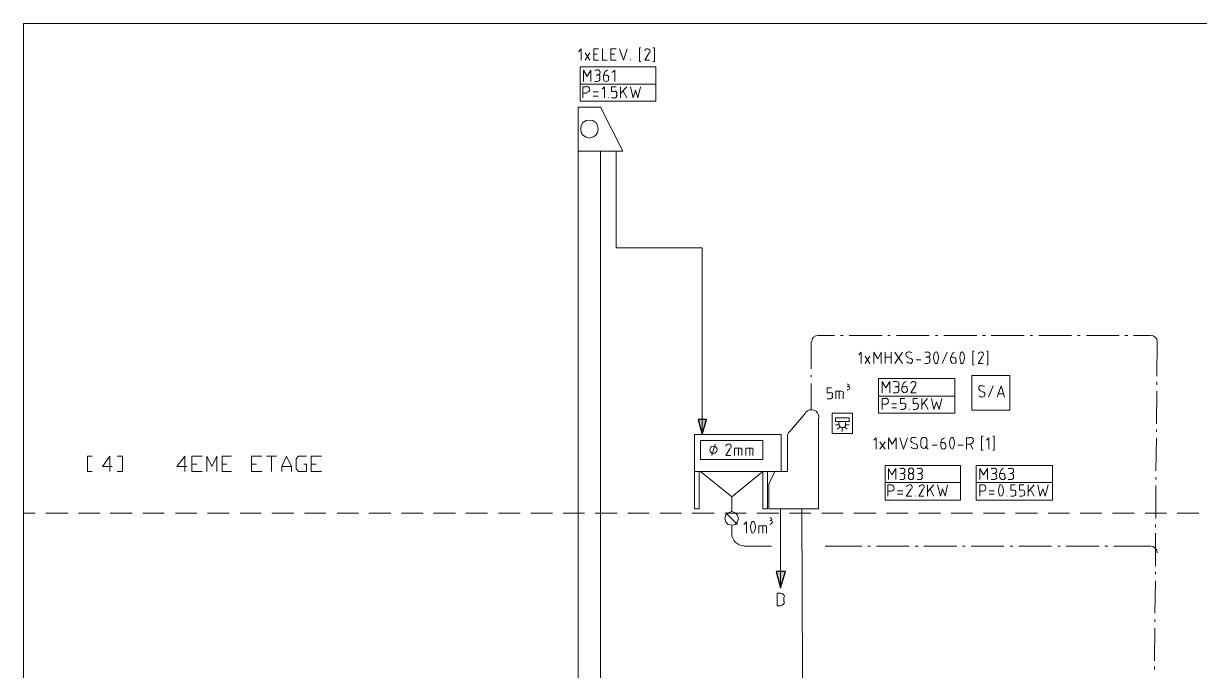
# Model space of a CAD drawing. Header units: millimetres. Extents: x 7 to 416, y 7 to 290.
# Drawn here: x 6.7 to 109.3, y 233.7 to 290.1 of the extents above; entities that cross this region are included whole.
import ezdxf

# ---------------------------------------------------------------- set-up
doc = ezdxf.new("R2010")
doc.units = ezdxf.units.MM
doc.header["$MEASUREMENT"] = 0
doc.layers.get('0').update_dxf_attribs({"linetype": 'CONTINUOUS'})

msp = doc.modelspace()

# ---------------------------------------------------------------- hatches: boundary and pattern name
at = {"true_color": 0x000007}
msp.add_hatch(color=0, dxfattribs=at).paths.add_polyline_path([(66.28, 255.56), (65.56, 255.56), (65.9, 254.25)])
at = {"true_color": 0x000004}
msp.add_hatch(color=0, dxfattribs=at).paths.add_polyline_path([(73.18, 242.3), (72.37, 242.3), (72.75, 240.87)])

# ---------------------------------------------------------------- linework, layer by layer
at = {"color": 0, "linetype": 'Continuous', "lineweight": 15, "true_color": 0x000007}
for points in [[(6.68, 6.59), (413.06, 6.59), (413.06, 290.09), (6.68, 290.09)], [(58.99, 278.95), (57.05, 282.79), (55.1, 282.79), (55.1, 278.95)], [(55.31, 280.89), (55.35, 280.59), (55.51, 280.34), (55.78, 280.18), (56.08, 280.1), (56.37, 280.18), (56.62, 280.34), (56.79, 280.59), (56.84, 280.89), (56.79, 281.19), (56.62, 281.45), (56.37, 281.62), (56.08, 281.65), (55.78, 281.62), (55.51, 281.45), (55.35, 281.19)], [(55.1, 57.37), (55.1, 278.95), (57.05, 278.95), (57.05, 211.56), (57.05, 37.71), (55.1, 37.71)], [(65.23, 254.25), (72.8, 254.25), (72.8, 251.02), (65.23, 251.02)], [(65.77, 252.08), (71.2, 252.08), (71.2, 253.71), (65.77, 253.71)]]:
    msp.add_lwpolyline(points, close=True, dxfattribs=at)
for points in [[(55.35, 286.91), (55.35, 287.89), (55.13, 287.63)], [(55.7, 286.91), (56.11, 287.54), (56.11, 287.54)], [(55.7, 287.54), (56.11, 286.91), (56.11, 286.91)], [(56.87, 286.91), (56.46, 286.91), (56.46, 287.89), (56.87, 287.89)], [(56.75, 287.43), (56.46, 287.43), (56.46, 287.43)], [(57.22, 287.89), (57.22, 286.91), (57.63, 286.91)], [(58.41, 286.91), (57.93, 286.91), (57.93, 287.89), (58.41, 287.89)], [(58.28, 287.43), (57.93, 287.43), (57.93, 287.43)], [(58.69, 287.89), (59.04, 286.91), (59.37, 287.89)], [(60.56, 287.97), (60.43, 287.97), (60.43, 286.78), (60.56, 286.78)], [(61.29, 287.54), (60.91, 286.91), (61.32, 286.91)], [(61.62, 287.97), (61.75, 287.97), (61.75, 286.78), (61.62, 286.78)], [(59.67, 286.91), (59.67, 286.95), (59.67, 286.95)], [(58.41, 278.95), (58.41, 270.52), (58.41, 270.52)], [(58.41, 270.52), (65.9, 270.52), (65.9, 270.52)], [(65.9, 254.25), (65.9, 270.52), (65.9, 270.52)], [(79.79, 260.44), (79.79, 261.42), (79.59, 261.2)], [(80.13, 260.44), (80.55, 261.07), (80.55, 261.07)], [(80.13, 261.07), (80.55, 260.44), (80.55, 260.44)], [(80.9, 260.44), (80.9, 261.42), (81.23, 260.85), (81.52, 261.42), (81.52, 260.44)], [(81.87, 260.44), (81.87, 261.42), (81.87, 261.42)], [(81.87, 260.99), (82.42, 260.99), (82.42, 260.99)], [(82.42, 261.42), (82.42, 260.44), (82.42, 260.44)], [(82.72, 261.42), (83.39, 260.44), (83.39, 260.44)], [(83.39, 261.42), (82.72, 260.44), (82.72, 260.44)], [(83.82, 260.99), (84.11, 260.85), (84.11, 260.85)], [(84.58, 260.77), (85, 260.77), (85, 260.77)], [(85.35, 261.42), (85.54, 261.42), (85.54, 261.42)], [(85.54, 260.99), (85.43, 260.99), (85.43, 260.99)], [(85.76, 260.77), (85.76, 260.65), (85.76, 260.65)], [(86.87, 260.44), (87.28, 261.42), (87.28, 261.42)], [(87.58, 260.99), (87.58, 260.65), (87.58, 260.65)], [(87.84, 260.99), (87.58, 260.99), (87.58, 260.99)], [(88.06, 260.65), (88.06, 260.77), (88.06, 260.77)], [(89.66, 261.53), (89.53, 261.53), (89.53, 260.31), (89.66, 260.31)], [(90.38, 261.07), (90, 260.44), (90.43, 260.44)], [(90.76, 261.53), (90.84, 261.53), (90.84, 260.31), (90.76, 260.31)], [(85.54, 260.44), (85.35, 260.44), (85.35, 260.44)], [(81.11, 252.98), (81.11, 253.95), (80.9, 253.74)], [(81.41, 252.98), (81.87, 253.62), (81.87, 253.62)], [(81.41, 253.62), (81.87, 252.98), (81.87, 252.98)], [(82.17, 252.98), (82.17, 253.95), (82.5, 253.41), (82.85, 253.95), (82.85, 252.98)], [(83.15, 253.95), (83.48, 252.98), (83.82, 253.95)], [(84.24, 253.54), (84.54, 253.41), (84.54, 253.41)], [(85, 253.27), (85, 253.71), (85, 253.71)], [(85.51, 253.71), (85.51, 253.27), (85.51, 253.27)], [(86.74, 253.54), (86.74, 253.19), (86.74, 253.19)], [(86.95, 253.54), (86.74, 253.54), (86.74, 253.54)], [(88.99, 252.98), (88.99, 253.95), (89.28, 253.95)], [(90.43, 254.09), (90.29, 254.09), (90.29, 252.89), (90.43, 252.89)], [(90.94, 252.98), (90.94, 253.95), (90.72, 253.74)], [(91.27, 254.09), (91.4, 254.09), (91.4, 252.89), (91.27, 252.89)], [(85.38, 253.19), (85.64, 252.98), (85.64, 252.98)], [(85.97, 253.32), (86.41, 253.32), (86.41, 253.32)], [(87.17, 253.19), (87.17, 253.32), (87.17, 253.32)], [(88.23, 253.32), (88.69, 253.32), (88.69, 253.32)], [(89.28, 253.41), (88.99, 253.41), (88.99, 253.41)], [(89.32, 253.41), (89.53, 252.98), (89.53, 252.98)], [(12.69, 251.02), (12.28, 251.02), (12.28, 252.35), (12.69, 252.35)], [(14.43, 251.45), (13.58, 251.45), (14.21, 252.35), (14.21, 251.02)], [(14.86, 252.35), (15.32, 252.35), (15.32, 251.02), (14.86, 251.02)], [(20.95, 251.45), (20.07, 251.45), (20.75, 252.35), (20.75, 251.02)], [(21.38, 251.02), (21.38, 252.35), (22.27, 252.35)], [(21.38, 251.67), (21.81, 251.67), (21.81, 251.67)], [(22.69, 251.02), (22.69, 252.35), (23.12, 251.45), (23.55, 252.35), (23.55, 251.02)], [(24.01, 251.02), (24.01, 252.35), (24.85, 252.35)], [(24.01, 251.67), (24.42, 251.67), (24.42, 251.67)], [(26.59, 251.02), (26.59, 252.35), (27.48, 252.35)], [(26.59, 251.67), (27.02, 251.67), (27.02, 251.67)], [(27.9, 252.35), (28.76, 252.35), (28.76, 252.35)], [(28.33, 252.35), (28.33, 251.02), (28.33, 251.02)], [(29.22, 251.02), (29.22, 251.45), (29.63, 252.35), (30.06, 251.45), (30.06, 251.02)], [(29.22, 251.45), (30.06, 251.45), (30.06, 251.45)], [(31.16, 251.67), (31.37, 251.67), (31.37, 251.02), (30.69, 251.02), (30.48, 251.24), (30.48, 252.13), (30.69, 252.35), (31.37, 252.35)], [(31.8, 251.02), (31.8, 252.35), (32.7, 252.35)], [(31.8, 251.67), (32.22, 251.67), (32.22, 251.67)], [(21.38, 251.02), (22.27, 251.02), (22.27, 251.02)], [(24.01, 251.02), (24.85, 251.02), (24.85, 251.02)], [(26.59, 251.02), (27.48, 251.02), (27.48, 251.02)], [(31.8, 251.02), (32.7, 251.02), (32.7, 251.02)], [(65.23, 251.02), (65.23, 247.76), (65.64, 247.76), (65.64, 251.02)], [(65.77, 251.02), (68.49, 248.82), (71.2, 251.02)], [(70.64, 251.02), (72.8, 251.02), (72.8, 251.02)], [(71.2, 251.02), (71.2, 247.76), (71.61, 247.76), (71.61, 251.02)], [(72.75, 240.4), (72.46, 240.4), (72.46, 239.29)], [(72.46, 239.29), (72.75, 239.29), (72.75, 239.29)], [(73.05, 239.64), (73.05, 240.05), (73.05, 240.05)]]:
    msp.add_lwpolyline(points, dxfattribs=at)
at = {"color": 0, "linetype": 'Continuous', "lineweight": 15, "true_color": 0x000005}
for points in [[(55.26, 283.31), (61.87, 283.31), (61.87, 286.32), (55.26, 286.32)], [(81.31, 256.12), (87.96, 256.12), (87.96, 259.12), (81.31, 259.12)], [(81.87, 248.53), (88.47, 248.53), (88.47, 251.54), (81.87, 251.54)], [(89.83, 248.53), (96.48, 248.53), (96.48, 251.54), (89.83, 251.54)]]:
    msp.add_lwpolyline(points, close=True, dxfattribs=at)
for points in [[(55.56, 285.04), (55.56, 286.02), (55.89, 285.47), (56.19, 286.02), (56.19, 285.04)], [(56.54, 286.02), (56.75, 286.02), (56.75, 286.02)], [(56.75, 285.59), (56.67, 285.59), (56.67, 285.59)], [(56.95, 285.39), (56.95, 285.26), (56.95, 285.26)], [(57.3, 285.59), (57.3, 285.26), (57.3, 285.26)], [(57.52, 285.59), (57.3, 285.59), (57.3, 285.59)], [(57.73, 285.26), (57.73, 285.39), (57.73, 285.39)], [(58.28, 285.04), (58.28, 286.02), (58.06, 285.81)], [(55.26, 284.8), (61.87, 284.8), (61.87, 284.8)], [(55.51, 283.6), (55.51, 284.58), (55.81, 284.58)], [(56.75, 285.04), (56.54, 285.04), (56.54, 285.04)], [(57.38, 283.6), (57.38, 284.58), (57.17, 284.37)], [(58.23, 284.15), (58.01, 284.15), (58.01, 284.58), (58.41, 284.58)], [(58.79, 283.6), (58.79, 284.58), (58.79, 284.58)], [(59.34, 284.58), (58.79, 283.98), (58.79, 283.98)], [(59.67, 284.58), (59.88, 283.6), (60.1, 284.28), (60.31, 283.6), (60.53, 284.58)], [(55.81, 284.03), (55.51, 284.03), (55.51, 284.03)], [(56.84, 284.12), (56.41, 284.12), (56.41, 284.12)], [(56.41, 283.77), (56.84, 283.77), (56.84, 283.77)], [(57.73, 283.6), (57.73, 283.65), (57.73, 283.65)], [(58.01, 283.6), (58.23, 283.6), (58.23, 283.6)], [(58.44, 283.82), (58.44, 283.95), (58.44, 283.95)], [(58.99, 284.25), (59.34, 283.6), (59.34, 283.6)], [(81.61, 257.89), (81.61, 258.87), (81.95, 258.32), (82.28, 258.87), (82.28, 257.89)], [(82.58, 258.87), (82.85, 258.87), (82.85, 258.87)], [(82.85, 257.89), (82.58, 257.89), (82.58, 257.89)], [(82.85, 258.4), (82.72, 258.4), (82.72, 258.4)], [(83.05, 258.19), (83.05, 258.11), (83.05, 258.11)], [(83.34, 258.4), (83.34, 258.11), (83.34, 258.11)], [(83.56, 258.4), (83.34, 258.4), (83.34, 258.4)], [(83.82, 258.11), (83.82, 258.19), (83.82, 258.19)], [(84.54, 258.54), (84.11, 257.89), (84.58, 257.89)], [(81.31, 257.59), (87.96, 257.59), (87.96, 257.59)], [(81.61, 256.42), (81.61, 257.38), (81.87, 257.38)], [(81.87, 256.88), (81.61, 256.88), (81.61, 256.88)], [(82.88, 256.92), (82.47, 256.92), (82.47, 256.92)], [(82.47, 256.58), (82.88, 256.58), (82.88, 256.58)], [(83.43, 256.96), (83.23, 256.96), (83.23, 257.38), (83.61, 257.38)], [(83.64, 256.67), (83.64, 256.75), (83.64, 256.75)], [(84.54, 256.96), (84.32, 256.96), (84.32, 257.38), (84.7, 257.38)], [(84.75, 256.67), (84.75, 256.75), (84.75, 256.75)], [(85.08, 256.42), (85.08, 257.38), (85.08, 257.38)], [(85.59, 257.38), (85.08, 256.8), (85.08, 256.8)], [(85.3, 257.05), (85.64, 256.42), (85.64, 256.42)], [(85.94, 257.38), (86.14, 256.42), (86.36, 257.1), (86.6, 256.42), (86.82, 257.38)], [(83.23, 256.42), (83.43, 256.42), (83.43, 256.42)], [(83.99, 256.42), (83.99, 256.5), (83.99, 256.5)], [(84.32, 256.42), (84.54, 256.42), (84.54, 256.42)], [(82.17, 250.31), (82.17, 251.29), (82.47, 250.74), (82.8, 251.29), (82.8, 250.31)], [(83.15, 251.29), (83.34, 251.29), (83.34, 251.29)], [(83.34, 250.86), (83.23, 250.86), (83.23, 250.86)], [(83.56, 250.61), (83.56, 250.53), (83.56, 250.53)], [(83.91, 250.53), (83.91, 250.61), (83.91, 250.61)], [(84.32, 250.61), (84.32, 250.53), (84.32, 250.53)], [(84.67, 251.29), (84.88, 251.29), (84.88, 251.29)], [(84.88, 250.86), (84.75, 250.86), (84.75, 250.86)], [(85.08, 250.61), (85.08, 250.53), (85.08, 250.53)], [(90.13, 250.31), (90.13, 251.29), (90.46, 250.74), (90.81, 251.29), (90.81, 250.31)], [(91.14, 251.29), (91.35, 251.29), (91.35, 251.29)], [(91.35, 250.86), (91.24, 250.86), (91.24, 250.86)], [(91.57, 250.61), (91.57, 250.53), (91.57, 250.53)], [(91.87, 250.86), (91.87, 250.53), (91.87, 250.53)], [(92.11, 250.86), (91.87, 250.86), (91.87, 250.86)], [(92.33, 250.53), (92.33, 250.61), (92.33, 250.61)], [(92.63, 251.29), (92.84, 251.29), (92.84, 251.29)], [(92.84, 250.86), (92.76, 250.86), (92.76, 250.86)], [(93.09, 250.61), (93.09, 250.53), (93.09, 250.53)], [(81.87, 250.06), (88.47, 250.06), (88.47, 250.06)], [(82.12, 248.87), (82.12, 249.85), (82.37, 249.85)], [(83.34, 250.31), (83.15, 250.31), (83.15, 250.31)], [(84.15, 249.5), (83.72, 248.87), (84.2, 248.87)], [(84.88, 250.31), (84.67, 250.31), (84.67, 250.31)], [(85.21, 249.5), (84.83, 248.87), (85.26, 248.87)], [(85.59, 248.87), (85.59, 249.85), (85.59, 249.85)], [(86.14, 249.85), (85.59, 249.25), (85.59, 249.25)], [(85.81, 249.47), (86.14, 248.87), (86.14, 248.87)], [(86.44, 249.85), (86.7, 248.87), (86.9, 249.5), (87.12, 248.87), (87.33, 249.85)], [(89.83, 250.06), (96.48, 250.06), (96.48, 250.06)], [(90.13, 248.87), (90.13, 249.85), (90.38, 249.85)], [(91.35, 250.31), (91.14, 250.31), (91.14, 250.31)], [(92.84, 250.31), (92.63, 250.31), (92.63, 250.31)], [(93.06, 249.39), (92.84, 249.39), (92.84, 249.85), (93.22, 249.85)], [(93.82, 249.39), (93.6, 249.39), (93.6, 249.85), (93.98, 249.85)], [(94.36, 248.87), (94.36, 249.85), (94.36, 249.85)], [(94.88, 249.85), (94.36, 249.25), (94.36, 249.25)], [(94.53, 249.47), (94.88, 248.87), (94.88, 248.87)], [(95.21, 249.85), (95.42, 248.87), (95.64, 249.5), (95.85, 248.87), (96.1, 249.85)], [(82.37, 249.3), (82.12, 249.3), (82.12, 249.3)], [(83.43, 249.34), (82.96, 249.34), (82.96, 249.34)], [(82.96, 249.04), (83.43, 249.04), (83.43, 249.04)], [(84.49, 248.87), (84.49, 248.91), (84.49, 248.91)], [(90.38, 249.3), (90.13, 249.3), (90.13, 249.3)], [(91.4, 249.34), (90.97, 249.34), (90.97, 249.34)], [(90.97, 249.04), (91.4, 249.04), (91.4, 249.04)], [(92.49, 248.87), (92.49, 248.91), (92.49, 248.91)], [(92.84, 248.87), (93.06, 248.87), (93.06, 248.87)], [(93.26, 249.09), (93.26, 249.17), (93.26, 249.17)], [(93.6, 248.87), (93.82, 248.87), (93.82, 248.87)], [(94.02, 249.09), (94.02, 249.17), (94.02, 249.17)]]:
    msp.add_lwpolyline(points, dxfattribs=at)
at = {"color": 0, "linetype": 'Continuous', "lineweight": 15, "true_color": 0x000006}
for points in [[(76.01, 262.89), (77.47, 262.89), (77.47, 262.89)], [(77.97, 262.89), (78.23, 262.89), (78.23, 262.89)], [(78.73, 262.89), (81.61, 262.89), (81.61, 262.89)], [(82.12, 262.89), (82.33, 262.89), (82.33, 262.89)], [(82.88, 262.89), (85.73, 262.89), (85.73, 262.89)], [(86.27, 262.89), (86.49, 262.89), (86.49, 262.89)], [(87, 262.89), (89.88, 262.89), (89.88, 262.89)], [(90.38, 262.89), (90.64, 262.89), (90.64, 262.89)], [(91.14, 262.89), (94.02, 262.89), (94.02, 262.89)], [(94.53, 262.89), (94.74, 262.89), (94.74, 262.89)], [(95.29, 262.89), (98.14, 262.89), (98.14, 262.89)], [(98.68, 262.89), (98.9, 262.89), (98.9, 262.89)], [(99.44, 262.89), (102.29, 262.89), (102.29, 262.89)], [(102.79, 262.89), (103.05, 262.89), (103.05, 262.89)], [(103.55, 262.89), (105.04, 262.89), (105.04, 262.89)], [(75.43, 259.98), (75.43, 262.29), (75.43, 262.29)], [(105.58, 259.33), (105.63, 262.29), (105.63, 262.29)], [(75.43, 259.25), (75.43, 259.46), (75.43, 259.46)], [(75.43, 256.37), (75.43, 258.7), (75.43, 258.7)], [(105.58, 258.57), (105.58, 258.83), (105.58, 258.83)], [(105.55, 255.18), (105.58, 258.06), (105.58, 258.06)], [(105.55, 254.47), (105.55, 254.68), (105.55, 254.68)], [(105.5, 251.07), (105.55, 253.92), (105.55, 253.92)], [(105.5, 250.31), (105.5, 250.53), (105.5, 250.53)], [(105.5, 246.92), (105.5, 249.8), (105.5, 249.8)], [(68.49, 247.52), (68.49, 248.82), (68.49, 248.82)], [(69, 246.41), (67.97, 247.43), (67.97, 247.43)], [(74.62, 247.76), (74.76, 211.64), (74.76, 211.64)], [(105.47, 246.16), (105.47, 246.41), (105.47, 246.41)], [(105.47, 242.77), (105.47, 245.65), (105.47, 245.65)], [(69.54, 244.51), (71.96, 244.51), (71.96, 244.51)], [(76.66, 244.51), (79.84, 244.51), (79.84, 244.51)], [(80.38, 244.51), (80.6, 244.51), (80.6, 244.51)], [(81.14, 244.51), (83.99, 244.51), (83.99, 244.51)], [(84.49, 244.51), (84.75, 244.51), (84.75, 244.51)], [(85.26, 244.51), (88.14, 244.51), (88.14, 244.51)], [(88.64, 244.51), (88.85, 244.51), (88.85, 244.51)], [(89.4, 244.51), (92.25, 244.51), (92.25, 244.51)], [(92.79, 244.51), (93.01, 244.51), (93.01, 244.51)], [(93.55, 244.51), (96.4, 244.51), (96.4, 244.51)], [(96.95, 244.51), (97.16, 244.51), (97.16, 244.51)], [(97.67, 244.51), (100.55, 244.51), (100.55, 244.51)], [(101.05, 244.51), (101.31, 244.51), (101.31, 244.51)], [(101.83, 244.51), (105.04, 244.51), (105.04, 244.51)], [(105.47, 242.06), (105.47, 242.27), (105.47, 242.27)], [(105.42, 238.66), (105.47, 241.49), (105.47, 241.49)], [(105.42, 237.9), (105.42, 238.12), (105.42, 238.12)], [(105.38, 234.51), (105.42, 237.36), (105.42, 237.36)], [(105.38, 233.75), (105.38, 234), (105.38, 234)]]:
    msp.add_lwpolyline(points, dxfattribs=at)
at = {"color": 0, "linetype": 'Continuous', "lineweight": 15, "true_color": 0x000001}
for points in [[(78.56, 258.65), (78.61, 258.65), (78.61, 258.65)], [(77.04, 257.89), (76.82, 257.89), (76.82, 258.32), (77.21, 258.32)], [(77.25, 257.56), (77.25, 257.68), (77.25, 257.68)], [(77.59, 257.35), (77.59, 258.02), (78.05, 258.02)], [(77.88, 257.35), (77.88, 258.02), (77.88, 258.02)], [(78.23, 257.81), (78.23, 257.35), (78.23, 257.35)], [(78.61, 258.44), (78.56, 258.44), (78.56, 258.44)], [(78.61, 258.11), (78.56, 258.11), (78.56, 258.11)], [(76.82, 257.35), (77.04, 257.35), (77.04, 257.35)], [(66.75, 252.43), (67.05, 253.41), (67.05, 253.41)], [(68.35, 253.06), (67.97, 252.43), (68.4, 252.43)], [(68.73, 252.43), (68.73, 253.06), (69.2, 253.06)], [(69.08, 252.43), (69.08, 253.06), (69.08, 253.06)], [(69.38, 252.86), (69.38, 252.43), (69.38, 252.43)], [(69.71, 252.43), (69.71, 253.06), (70.17, 253.06)], [(70.06, 252.43), (70.06, 253.06), (70.06, 253.06)], [(70.34, 252.86), (70.34, 252.43), (70.34, 252.43)], [(69.79, 245.65), (69.79, 246.62), (69.54, 246.41)], [(71.83, 246.97), (71.88, 246.97), (71.88, 246.97)], [(71.88, 246.41), (71.83, 246.41), (71.83, 246.41)], [(71.88, 246.76), (71.86, 246.77), (71.86, 246.77)], [(70.85, 245.65), (70.85, 246.29), (71.31, 246.29)], [(71.2, 245.65), (71.2, 246.29), (71.2, 246.29)], [(71.53, 246.13), (71.53, 245.65), (71.53, 245.65)]]:
    msp.add_lwpolyline(points, dxfattribs=at)
at = {"color": 0, "linetype": 'Continuous', "lineweight": 15, "true_color": 0x000003}
msp.add_lwpolyline([(89.45, 256.37), (92.76, 256.37), (92.76, 259.38), (89.45, 259.38)], close=True, dxfattribs=at)
for points in [[(90.13, 258.06), (90.46, 257.94), (90.46, 257.94)], [(90.89, 257.51), (91.32, 258.49), (91.32, 258.49)], [(91.65, 257.51), (92, 258.49), (92.3, 257.51)], [(92.2, 257.78), (91.73, 257.78), (91.73, 257.78)]]:
    msp.add_lwpolyline(points, dxfattribs=at)
at = {"color": 0, "linetype": 'Continuous', "lineweight": -2, "true_color": 0x000007}
msp.add_lwpolyline([(66.28, 255.56), (65.56, 255.56), (65.9, 254.25)], close=True, dxfattribs=at)
at = {"color": 0, "linetype": 'Continuous', "lineweight": 15, "true_color": 0x000004}
for points in [[(71.74, 249.93), (71.74, 247.76), (76.06, 247.76), (76.06, 255.74)], [(74.92, 256.12), (73.52, 254.47), (73.52, 254.47)], [(77.85, 255.1), (77.55, 255.1), (77.55, 255.1)], [(77.93, 254.88), (77.72, 254.71), (77.72, 254.71)], [(77.85, 255.39), (77.85, 255.1), (77.85, 255.1)], [(78.13, 254.8), (78.13, 254.5), (78.13, 254.5)], [(78.35, 254.88), (78.56, 254.71), (78.56, 254.71)], [(78.43, 255.39), (78.43, 255.1), (78.43, 255.1)], [(78.73, 255.1), (78.43, 255.1), (78.43, 255.1)], [(73.35, 254.04), (73.35, 251.02), (72.26, 251.02), (71.74, 249.93)], [(72.75, 247.76), (72.75, 240.87), (72.75, 240.87)]]:
    msp.add_lwpolyline(points, dxfattribs=at)
for points in [[(77.25, 254.33), (79.03, 254.33), (79.03, 256.12), (77.25, 256.12)], [(78.73, 255.69), (78.73, 255.39), (77.55, 255.39), (77.55, 255.69)]]:
    msp.add_lwpolyline(points, close=True, dxfattribs=at)
at = {"color": 0, "linetype": 'Continuous', "lineweight": 20, "true_color": 0xbababa}
for points in [[(6.68, 247.38), (7.69, 247.38), (7.69, 247.38)], [(8.64, 247.38), (10.54, 247.38), (10.54, 247.38)], [(11.47, 247.38), (13.34, 247.38), (13.34, 247.38)], [(14.26, 247.38), (16.17, 247.38), (16.17, 247.38)], [(17.11, 247.38), (18.96, 247.38), (18.96, 247.38)], [(19.94, 247.38), (21.81, 247.38), (21.81, 247.38)], [(22.73, 247.38), (24.64, 247.38), (24.64, 247.38)], [(25.58, 247.38), (27.43, 247.38), (27.43, 247.38)], [(28.36, 247.38), (30.28, 247.38), (30.28, 247.38)], [(31.21, 247.38), (33.08, 247.38), (33.08, 247.38)], [(34.05, 247.38), (35.91, 247.38), (35.91, 247.38)], [(36.83, 247.38), (38.75, 247.38), (38.75, 247.38)], [(39.68, 247.38), (41.55, 247.38), (41.55, 247.38)], [(42.47, 247.38), (44.38, 247.38), (44.38, 247.38)], [(45.3, 247.38), (47.17, 247.38), (47.17, 247.38)], [(48.15, 247.38), (50.02, 247.38), (50.02, 247.38)], [(50.95, 247.38), (52.85, 247.38), (52.85, 247.38)], [(53.78, 247.38), (55.65, 247.38), (55.65, 247.38)], [(56.57, 247.38), (58.49, 247.38), (58.49, 247.38)], [(59.42, 247.38), (61.29, 247.38), (61.29, 247.38)], [(62.25, 247.38), (64.12, 247.38), (64.12, 247.38)], [(65.04, 247.38), (66.96, 247.38), (66.96, 247.38)], [(67.89, 247.38), (69.76, 247.38), (69.76, 247.38)], [(70.69, 247.38), (72.59, 247.38), (72.59, 247.38)], [(73.52, 247.38), (75.39, 247.38), (75.39, 247.38)], [(76.36, 247.38), (78.23, 247.38), (78.23, 247.38)], [(79.16, 247.38), (81.06, 247.38), (81.06, 247.38)], [(81.99, 247.38), (83.86, 247.38), (83.86, 247.38)], [(84.78, 247.38), (86.7, 247.38), (86.7, 247.38)], [(87.63, 247.38), (89.5, 247.38), (89.5, 247.38)], [(90.46, 247.38), (92.33, 247.38), (92.33, 247.38)], [(93.26, 247.38), (95.17, 247.38), (95.17, 247.38)], [(96.1, 247.38), (97.97, 247.38), (97.97, 247.38)], [(98.9, 247.38), (100.8, 247.38), (100.8, 247.38)], [(101.73, 247.38), (103.6, 247.38), (103.6, 247.38)], [(104.57, 247.38), (106.44, 247.38), (106.44, 247.38)], [(107.37, 247.38), (109.27, 247.38), (109.27, 247.38)]]:
    msp.add_lwpolyline(points, dxfattribs=at)
at = {"color": 0, "linetype": 'Continuous', "lineweight": 15, "true_color": 0x000006}
for points in [[(69.08, 246.92), (69, 247.22), (68.78, 247.43), (68.49, 247.52), (68.19, 247.43), (67.97, 247.22), (67.89, 246.92), (67.97, 246.62), (68.19, 246.41), (68.49, 246.33), (68.78, 246.41), (69, 246.62)], [(68.49, 246.33), (68.49, 245.61)]]:
    msp.add_lwpolyline(points, close=True, dxfattribs=at)
at = {"color": 0, "linetype": 'Continuous', "lineweight": -2, "true_color": 0x000004}
msp.add_lwpolyline([(73.18, 242.3), (72.37, 242.3), (72.75, 240.87)], close=True, dxfattribs=at)
at = {"color": 0, "linetype": 'Continuous', "lineweight": 15, "true_color": 0x000007}
for points in [[(61.14, 287.89), (61.02, 287.89), (60.94, 287.82), (60.91, 287.71)], [(84.2, 261.4), (84.12, 261.43), (84.02, 261.45), (83.92, 261.45)], [(85.81, 260.8), (85.81, 260.92), (85.71, 261.04), (85.58, 261.04)], [(86.21, 261.4), (86.07, 261.13), (86.07, 260.8), (86.21, 260.54)], [(86.42, 260.54), (86.57, 260.8), (86.57, 261.13), (86.42, 261.4)], [(87.94, 261.42), (87.76, 261.37), (87.65, 261.18), (87.63, 261)], [(88.51, 261.4), (88.36, 261.13), (88.36, 260.8), (88.51, 260.54)], [(88.7, 260.54), (88.85, 260.8), (88.85, 261.13), (88.7, 261.4)], [(90.24, 261.45), (90.13, 261.45), (90.05, 261.38), (90.01, 261.28)], [(83.74, 260.59), (83.84, 260.52), (83.96, 260.49), (84.07, 260.47)], [(85.58, 260.44), (85.71, 260.44), (85.81, 260.54), (85.81, 260.67)], [(84.62, 253.94), (84.54, 253.99), (84.45, 254), (84.35, 254)], [(87.07, 253.97), (86.88, 253.9), (86.75, 253.74), (86.74, 253.54)], [(87.61, 253.94), (87.46, 253.67), (87.46, 253.34), (87.61, 253.08)], [(87.81, 253.08), (87.96, 253.34), (87.96, 253.67), (87.81, 253.94)], [(84.12, 253.13), (84.22, 253.06), (84.34, 253.03), (84.45, 253.03)], [(73.1, 240.09), (73.1, 240.25), (72.95, 240.4), (72.79, 240.4)], [(72.79, 239.34), (72.95, 239.34), (73.1, 239.49), (73.1, 239.66)]]:
    msp.add_open_spline(points, degree=3, dxfattribs=at)
for points in [[(61.34, 287.53), (61.37, 287.59), (61.37, 287.69), (61.34, 287.76), (61.34, 287.76), (61.29, 287.84), (61.22, 287.89), (61.14, 287.89)], [(83.92, 261.45), (83.81, 261.45), (83.72, 261.38), (83.69, 261.27), (83.69, 261.27), (83.67, 261.17), (83.72, 261.07), (83.82, 261.02)], [(84.06, 260.44), (84.15, 260.44), (84.25, 260.51), (84.27, 260.62), (84.27, 260.62), (84.3, 260.72), (84.25, 260.82), (84.15, 260.87)], [(85.58, 260.99), (85.71, 260.99), (85.81, 261.08), (85.81, 261.22), (85.81, 261.22), (85.81, 261.35), (85.71, 261.45), (85.58, 261.45)], [(86.45, 261.4), (86.42, 261.43), (86.39, 261.45), (86.34, 261.45), (86.34, 261.45), (86.29, 261.45), (86.24, 261.43), (86.22, 261.4)], [(88.04, 260.77), (88.06, 260.84), (88.04, 260.89), (87.99, 260.94), (87.99, 260.94), (87.96, 260.97), (87.89, 260.99), (87.83, 260.99)], [(88.7, 261.4), (88.67, 261.43), (88.62, 261.45), (88.59, 261.45), (88.59, 261.45), (88.54, 261.45), (88.49, 261.43), (88.46, 261.4)], [(90.43, 261.1), (90.48, 261.17), (90.48, 261.27), (90.44, 261.33), (90.44, 261.33), (90.39, 261.4), (90.31, 261.45), (90.23, 261.45)], [(86.22, 260.49), (86.24, 260.46), (86.29, 260.44), (86.34, 260.44), (86.34, 260.44), (86.39, 260.44), (86.42, 260.46), (86.45, 260.49)], [(87.63, 260.67), (87.63, 260.54), (87.73, 260.44), (87.86, 260.44), (87.86, 260.44), (87.99, 260.44), (88.09, 260.54), (88.09, 260.67)], [(88.46, 260.49), (88.49, 260.46), (88.54, 260.44), (88.59, 260.44), (88.59, 260.44), (88.62, 260.44), (88.67, 260.46), (88.7, 260.49)], [(84.34, 254), (84.24, 254), (84.14, 253.92), (84.12, 253.82), (84.12, 253.82), (84.09, 253.72), (84.14, 253.61), (84.24, 253.56)], [(85.54, 253.72), (85.54, 253.87), (85.43, 254), (85.28, 254), (85.28, 254), (85.13, 254), (85, 253.87), (85, 253.72)], [(87.17, 253.31), (87.17, 253.37), (87.15, 253.44), (87.1, 253.47), (87.1, 253.47), (87.07, 253.52), (87, 253.54), (86.95, 253.52)], [(87.86, 253.94), (87.83, 253.97), (87.78, 254), (87.73, 254), (87.73, 254), (87.68, 254), (87.65, 253.97), (87.61, 253.94)], [(89.3, 253.44), (89.45, 253.44), (89.58, 253.57), (89.58, 253.72), (89.58, 253.72), (89.58, 253.87), (89.45, 254), (89.3, 254)], [(84.47, 252.98), (84.58, 252.98), (84.67, 253.06), (84.7, 253.16), (84.7, 253.16), (84.72, 253.26), (84.67, 253.37), (84.58, 253.42)], [(85, 253.29), (85, 253.14), (85.13, 253.03), (85.28, 253.03), (85.28, 253.03), (85.43, 253.03), (85.54, 253.14), (85.54, 253.29)], [(86.74, 253.21), (86.74, 253.09), (86.84, 252.98), (86.97, 252.98), (86.97, 252.98), (87.1, 252.98), (87.2, 253.09), (87.2, 253.21)], [(87.61, 253.04), (87.65, 253.01), (87.68, 252.98), (87.73, 252.98), (87.73, 252.98), (87.78, 252.98), (87.83, 253.01), (87.86, 253.04)]]:
    msp.add_open_spline(points, degree=3, knots=[0, 0, 0, 0, 0.125, 0.125, 0.125, 0.125, 1, 1, 1, 1], dxfattribs=at)
at = {"color": 0, "linetype": 'Continuous', "lineweight": 15, "true_color": 0x000005}
for points, knots in [([(56.77, 285.59), (56.9, 285.59), (57, 285.71), (57, 285.84), (57, 285.84), (57, 285.95), (56.9, 286.07), (56.77, 286.07)], [0, 0, 0, 0, 0.125, 0.125, 0.125, 0.125, 1, 1, 1, 1]), ([(57.76, 285.37), (57.78, 285.44), (57.75, 285.51), (57.71, 285.54), (57.71, 285.54), (57.66, 285.59), (57.61, 285.61), (57.55, 285.59)], [0, 0, 0, 0, 0.125, 0.125, 0.125, 0.125, 1, 1, 1, 1]), ([(55.84, 284.07), (55.99, 284.07), (56.11, 284.2), (56.11, 284.35), (56.11, 284.35), (56.11, 284.5), (55.99, 284.63), (55.84, 284.63)], [0, 0, 0, 0, 0.125, 0.125, 0.125, 0.125, 1, 1, 1, 1]), ([(57.3, 285.28), (57.3, 285.14), (57.4, 285.04), (57.53, 285.04), (57.53, 285.04), (57.66, 285.04), (57.76, 285.14), (57.76, 285.28)], [0, 0, 0, 0, 0.125, 0.125, 0.125, 0.125, 1, 1, 1, 1]), ([(82.86, 258.4), (83, 258.4), (83.1, 258.5), (83.1, 258.64), (83.1, 258.64), (83.1, 258.77), (83, 258.87), (82.86, 258.87)], [0, 0, 0, 0, 0.125, 0.125, 0.125, 0.125, 1, 1, 1, 1]), ([(84.54, 258.52), (84.58, 258.59), (84.58, 258.67), (84.55, 258.75), (84.55, 258.75), (84.5, 258.82), (84.44, 258.87), (84.34, 258.87)], [0, 0, 0, 0, 0.125, 0.125, 0.125, 0.125, 1, 1, 1, 1]), ([(83.34, 258.12), (83.34, 258.01), (83.46, 257.89), (83.58, 257.89), (83.58, 257.89), (83.71, 257.89), (83.82, 258.01), (83.82, 258.12)], [0, 0, 0, 0, 0.125, 0.125, 0.125, 0.125, 1, 1, 1, 1]), ([(83.81, 258.22), (83.82, 258.29), (83.81, 258.35), (83.76, 258.39), (83.76, 258.39), (83.72, 258.44), (83.66, 258.45), (83.59, 258.44)], [0, 0, 0, 0, 0.125, 0.125, 0.125, 0.125, 1, 1, 1, 1]), ([(81.89, 256.88), (82.04, 256.88), (82.17, 257), (82.17, 257.15), (82.17, 257.15), (82.17, 257.31), (82.04, 257.43), (81.89, 257.43)], [0, 0, 0, 0, 0.125, 0.125, 0.125, 0.125, 1, 1, 1, 1]), ([(83.38, 250.86), (83.49, 250.86), (83.61, 250.97), (83.61, 251.09), (83.61, 251.09), (83.61, 251.22), (83.49, 251.32), (83.38, 251.32)], [0, 0, 0, 0, 0.125, 0.125, 0.125, 0.125, 1, 1, 1, 1]), ([(84.37, 251.09), (84.37, 251.22), (84.27, 251.32), (84.14, 251.32), (84.14, 251.32), (84.01, 251.32), (83.91, 251.22), (83.91, 251.09), (83.91, 251.09), (83.91, 250.97), (84.01, 250.86), (84.14, 250.86), (84.14, 250.86), (84.27, 250.86), (84.37, 250.97), (84.37, 251.09)], [0, 0, 0, 0, 0.0625, 0.0625, 0.0625, 0.0625, 0.125, 0.125, 0.125, 0.125, 0.1875, 0.1875, 0.1875, 0.1875, 1, 1, 1, 1]), ([(84.37, 250.63), (84.37, 250.76), (84.27, 250.86), (84.14, 250.86), (84.14, 250.86), (84.01, 250.86), (83.91, 250.76), (83.91, 250.63)], [0, 0, 0, 0, 0.125, 0.125, 0.125, 0.125, 1, 1, 1, 1]), ([(83.91, 250.54), (83.91, 250.41), (84.01, 250.31), (84.14, 250.31), (84.14, 250.31), (84.27, 250.31), (84.37, 250.41), (84.37, 250.54)], [0, 0, 0, 0, 0.125, 0.125, 0.125, 0.125, 1, 1, 1, 1]), ([(84.9, 250.86), (85.03, 250.86), (85.13, 250.97), (85.13, 251.09), (85.13, 251.09), (85.13, 251.22), (85.03, 251.32), (84.9, 251.32)], [0, 0, 0, 0, 0.125, 0.125, 0.125, 0.125, 1, 1, 1, 1]), ([(91.37, 250.86), (91.5, 250.86), (91.62, 250.97), (91.62, 251.09), (91.62, 251.09), (91.62, 251.22), (91.5, 251.32), (91.37, 251.32)], [0, 0, 0, 0, 0.125, 0.125, 0.125, 0.125, 1, 1, 1, 1]), ([(91.9, 250.54), (91.9, 250.41), (92.01, 250.31), (92.15, 250.31), (92.15, 250.31), (92.26, 250.31), (92.38, 250.41), (92.38, 250.54)], [0, 0, 0, 0, 0.125, 0.125, 0.125, 0.125, 1, 1, 1, 1]), ([(92.33, 250.64), (92.33, 250.71), (92.31, 250.76), (92.28, 250.81), (92.28, 250.81), (92.23, 250.84), (92.18, 250.88), (92.11, 250.86)], [0, 0, 0, 0, 0.125, 0.125, 0.125, 0.125, 1, 1, 1, 1]), ([(92.86, 250.86), (92.99, 250.86), (93.09, 250.97), (93.09, 251.09), (93.09, 251.09), (93.09, 251.22), (92.99, 251.32), (92.86, 251.32)], [0, 0, 0, 0, 0.125, 0.125, 0.125, 0.125, 1, 1, 1, 1]), ([(82.4, 249.3), (82.55, 249.3), (82.67, 249.42), (82.67, 249.57), (82.67, 249.57), (82.67, 249.72), (82.55, 249.85), (82.4, 249.85)], [0, 0, 0, 0, 0.125, 0.125, 0.125, 0.125, 1, 1, 1, 1]), ([(84.2, 249.54), (84.25, 249.6), (84.25, 249.7), (84.2, 249.77), (84.2, 249.77), (84.17, 249.85), (84.09, 249.88), (84.01, 249.88)], [0, 0, 0, 0, 0.125, 0.125, 0.125, 0.125, 1, 1, 1, 1]), ([(85.26, 249.54), (85.31, 249.6), (85.31, 249.7), (85.26, 249.77), (85.26, 249.77), (85.23, 249.85), (85.15, 249.88), (85.06, 249.88)], [0, 0, 0, 0, 0.125, 0.125, 0.125, 0.125, 1, 1, 1, 1]), ([(90.41, 249.3), (90.56, 249.3), (90.67, 249.42), (90.67, 249.57), (90.67, 249.57), (90.67, 249.72), (90.56, 249.85), (90.41, 249.85)], [0, 0, 0, 0, 0.125, 0.125, 0.125, 0.125, 1, 1, 1, 1]), ([(92.1, 249.83), (92.06, 249.87), (92.01, 249.88), (91.96, 249.88), (91.96, 249.88), (91.91, 249.88), (91.88, 249.87), (91.85, 249.83)], [0, 0, 0, 0, 0.125, 0.125, 0.125, 0.125, 1, 1, 1, 1]), ([(91.85, 248.94), (91.88, 248.89), (91.91, 248.87), (91.96, 248.87), (91.96, 248.87), (92.01, 248.87), (92.06, 248.89), (92.1, 248.94)], [0, 0, 0, 0, 0.125, 0.125, 0.125, 0.125, 1, 1, 1, 1])]:
    msp.add_open_spline(points, degree=3, knots=knots, dxfattribs=at)
for points in [[(57, 285.41), (57, 285.54), (56.9, 285.64), (56.77, 285.64)], [(57.66, 286.04), (57.48, 285.97), (57.35, 285.81), (57.35, 285.61)], [(56.77, 285.04), (56.9, 285.04), (57, 285.14), (57, 285.28)], [(58.49, 283.97), (58.49, 284.1), (58.38, 284.2), (58.26, 284.2)], [(58.26, 283.6), (58.38, 283.6), (58.49, 283.7), (58.49, 283.84)], [(83.71, 258.88), (83.53, 258.82), (83.41, 258.65), (83.39, 258.45)], [(84.35, 258.87), (84.24, 258.87), (84.15, 258.8), (84.12, 258.7)], [(83.1, 258.21), (83.1, 258.34), (83, 258.44), (82.86, 258.44)], [(82.86, 257.89), (83, 257.89), (83.1, 258.01), (83.1, 258.12)], [(83.69, 256.77), (83.69, 256.9), (83.59, 257), (83.46, 257)], [(83.46, 256.45), (83.59, 256.45), (83.69, 256.55), (83.69, 256.68)], [(84.78, 256.77), (84.78, 256.9), (84.68, 257), (84.55, 257)], [(84.55, 256.45), (84.68, 256.45), (84.78, 256.55), (84.78, 256.68)], [(83.61, 250.63), (83.61, 250.76), (83.49, 250.86), (83.38, 250.86)], [(83.38, 250.31), (83.49, 250.31), (83.61, 250.41), (83.61, 250.54)], [(85.13, 250.63), (85.13, 250.76), (85.03, 250.86), (84.9, 250.86)], [(84.9, 250.31), (85.03, 250.31), (85.13, 250.41), (85.13, 250.54)], [(91.62, 250.63), (91.62, 250.76), (91.5, 250.86), (91.37, 250.86)], [(91.37, 250.31), (91.5, 250.31), (91.62, 250.41), (91.62, 250.54)], [(92.23, 251.31), (92.05, 251.24), (91.91, 251.07), (91.91, 250.88)], [(93.09, 250.63), (93.09, 250.76), (92.99, 250.86), (92.86, 250.86)], [(92.86, 250.31), (92.99, 250.31), (93.09, 250.41), (93.09, 250.54)], [(83.97, 249.85), (83.86, 249.85), (83.77, 249.78), (83.74, 249.68)], [(85.06, 249.85), (84.97, 249.85), (84.87, 249.78), (84.85, 249.68)], [(91.88, 249.78), (91.75, 249.52), (91.75, 249.2), (91.88, 248.92)], [(92.1, 248.92), (92.25, 249.2), (92.25, 249.52), (92.1, 249.78)], [(93.3, 249.19), (93.3, 249.32), (93.21, 249.42), (93.07, 249.42)], [(94.07, 249.19), (94.07, 249.32), (93.97, 249.42), (93.83, 249.42)], [(93.07, 248.87), (93.21, 248.87), (93.3, 248.97), (93.3, 249.11)], [(93.83, 248.87), (93.97, 248.87), (94.07, 248.97), (94.07, 249.11)]]:
    msp.add_open_spline(points, degree=3, dxfattribs=at)
at = {"color": 0, "linetype": 'Continuous', "lineweight": 15, "true_color": 0x000006}
for points in [[(76.05, 262.89), (75.73, 262.89), (75.47, 262.64), (75.47, 262.33)], [(105.63, 262.33), (105.63, 262.64), (105.37, 262.89), (105.05, 262.89)], [(68.49, 245.63), (68.49, 245.03), (68.97, 244.55), (69.56, 244.55)], [(105.63, 243.94), (105.63, 244.26), (105.37, 244.51), (105.05, 244.51)]]:
    msp.add_open_spline(points, degree=3, dxfattribs=at)
at = {"color": 0, "linetype": 'Continuous', "lineweight": 15, "true_color": 0x000001}
for points, knots in [([(78.63, 258.44), (78.68, 258.44), (78.73, 258.49), (78.73, 258.55), (78.73, 258.55), (78.73, 258.6), (78.68, 258.65), (78.63, 258.65)], [0, 0, 0, 0, 0.125, 0.125, 0.125, 0.125, 1, 1, 1, 1]), ([(78.63, 258.16), (78.71, 258.16), (78.78, 258.22), (78.78, 258.31), (78.78, 258.31), (78.78, 258.37), (78.71, 258.44), (78.63, 258.44)], [0, 0, 0, 0, 0.125, 0.125, 0.125, 0.125, 1, 1, 1, 1]), ([(67.21, 252.91), (67.21, 253.09), (67.06, 253.24), (66.9, 253.24), (66.9, 253.24), (66.71, 253.24), (66.58, 253.09), (66.58, 252.91), (66.58, 252.91), (66.58, 252.75), (66.71, 252.6), (66.9, 252.6), (66.9, 252.6), (67.06, 252.6), (67.21, 252.75), (67.21, 252.91)], [0, 0, 0, 0, 0.0625, 0.0625, 0.0625, 0.0625, 0.125, 0.125, 0.125, 0.125, 0.1875, 0.1875, 0.1875, 0.1875, 1, 1, 1, 1]), ([(68.4, 253.09), (68.45, 253.16), (68.45, 253.26), (68.4, 253.32), (68.4, 253.32), (68.37, 253.41), (68.29, 253.44), (68.2, 253.44)], [0, 0, 0, 0, 0.125, 0.125, 0.125, 0.125, 1, 1, 1, 1]), ([(70.44, 246.61), (70.42, 246.64), (70.37, 246.67), (70.32, 246.67), (70.32, 246.67), (70.27, 246.67), (70.24, 246.64), (70.21, 246.61)], [0, 0, 0, 0, 0.125, 0.125, 0.125, 0.125, 1, 1, 1, 1]), ([(71.89, 246.76), (71.94, 246.76), (71.99, 246.81), (71.99, 246.85), (71.99, 246.85), (71.99, 246.92), (71.94, 246.97), (71.89, 246.97)], [0, 0, 0, 0, 0.125, 0.125, 0.125, 0.125, 1, 1, 1, 1]), ([(71.89, 246.46), (71.98, 246.46), (72.04, 246.52), (72.04, 246.61), (72.04, 246.61), (72.04, 246.69), (71.98, 246.76), (71.89, 246.76)], [0, 0, 0, 0, 0.125, 0.125, 0.125, 0.125, 1, 1, 1, 1]), ([(70.21, 245.71), (70.24, 245.68), (70.27, 245.65), (70.32, 245.65), (70.32, 245.65), (70.37, 245.65), (70.42, 245.68), (70.44, 245.71)], [0, 0, 0, 0, 0.125, 0.125, 0.125, 0.125, 1, 1, 1, 1])]:
    msp.add_open_spline(points, degree=3, knots=knots, dxfattribs=at)
for points in [[(77.29, 257.71), (77.29, 257.83), (77.19, 257.94), (77.06, 257.94)], [(78.26, 257.83), (78.26, 257.94), (78.18, 258.02), (78.08, 258.02)], [(77.06, 257.35), (77.19, 257.35), (77.29, 257.44), (77.29, 257.58)], [(68.2, 253.41), (68.1, 253.41), (68.01, 253.34), (67.99, 253.24)], [(69.41, 252.88), (69.41, 252.98), (69.33, 253.06), (69.23, 253.06)], [(70.39, 252.88), (70.39, 252.98), (70.31, 253.06), (70.19, 253.06)], [(70.24, 246.61), (70.09, 246.34), (70.09, 246.03), (70.24, 245.75)], [(70.45, 245.75), (70.59, 246.03), (70.59, 246.34), (70.45, 246.61)], [(71.53, 246.14), (71.53, 246.24), (71.45, 246.33), (71.35, 246.33)]]:
    msp.add_open_spline(points, degree=3, dxfattribs=at)
at = {"color": 0, "linetype": 'Continuous', "lineweight": 15, "true_color": 0x000003}
for points in [[(90.28, 258.54), (90.16, 258.54), (90.08, 258.45), (90.05, 258.35), (90.05, 258.35), (90.03, 258.24), (90.08, 258.14), (90.18, 258.09)], [(90.36, 257.51), (90.48, 257.51), (90.56, 257.59), (90.59, 257.69), (90.59, 257.69), (90.61, 257.79), (90.56, 257.91), (90.46, 257.96)]]:
    msp.add_open_spline(points, degree=3, knots=[0, 0, 0, 0, 0.125, 0.125, 0.125, 0.125, 1, 1, 1, 1], dxfattribs=at)
for points in [[(90.06, 257.63), (90.14, 257.56), (90.26, 257.51), (90.38, 257.51)], [(90.56, 258.44), (90.48, 258.47), (90.38, 258.49), (90.28, 258.49)]]:
    msp.add_open_spline(points, degree=3, dxfattribs=at)
at = {"color": 0, "linetype": 'Continuous', "lineweight": 15, "true_color": 0x000004}
for points in [[(76.11, 255.76), (76.11, 256.04), (75.93, 256.29), (75.67, 256.37), (75.67, 256.37), (75.42, 256.47), (75.12, 256.39), (74.94, 256.17)], [(77.88, 255.13), (77.88, 254.96), (78.02, 254.85), (78.16, 254.85), (78.16, 254.85), (78.31, 254.85), (78.43, 254.96), (78.43, 255.13)]]:
    msp.add_open_spline(points, degree=3, knots=[0, 0, 0, 0, 0.125, 0.125, 0.125, 0.125, 1, 1, 1, 1], dxfattribs=at)
msp.add_open_spline([(73.5, 254.48), (73.4, 254.37), (73.35, 254.22), (73.35, 254.07)], degree=3, dxfattribs=at)

doc.saveas('drawing.dxf')
